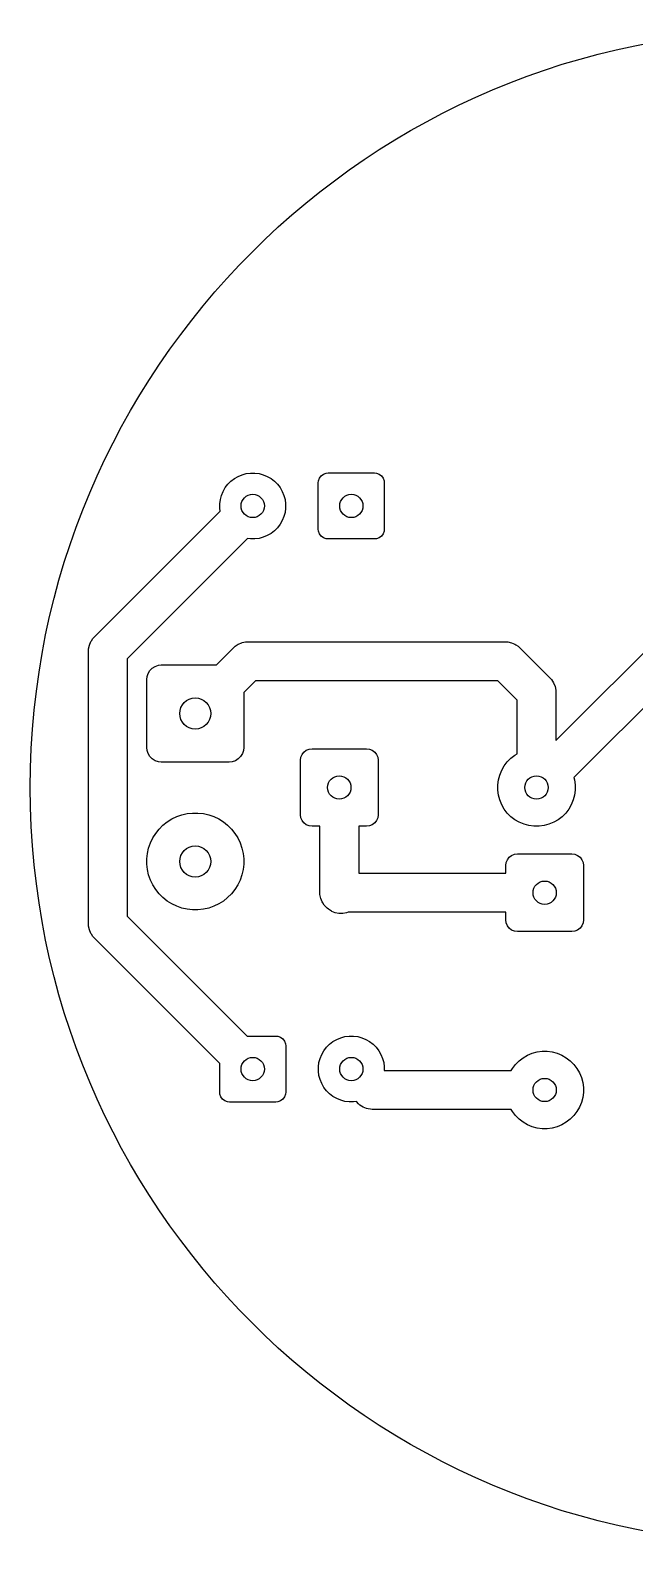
# Model space of a CAD drawing. Header units: millimetres. Extents: x -39 to 39, y -39 to 39.
# Drawn here: x -39 to -7.9, y -39 to 39 of the extents above; entities that cross this region are included whole.
import ezdxf

# ---------------------------------------------------------------- set-up
doc = ezdxf.new("R2010")
doc.units = ezdxf.units.MM
doc.layers.add('B.Cu', color=153, linetype='CONTINUOUS', true_color=0x4d7fc4)

msp = doc.modelspace()

# ---------------------------------------------------------------- linework, layer by layer
at = {"layer": 'B.Cu', "linetype": 'CONTINUOUS'}
for p, q in [((-28.953498, 15.444469), (-28.818128, 15.620888)), ((-28.818128, 15.620888), (-28.660888, 15.778128)), ((-28.660888, 15.778128), (-28.484469, 15.913498)), ((-28.484469, 15.913498), (-28.291891, 16.024684)), ((-28.291891, 16.024684), (-28.086447, 16.109781)), ((-28.086447, 16.109781), (-27.871654, 16.167335)), ((-27.871654, 16.167335), (-27.651185, 16.19636)), ((-27.651185, 16.19636), (-27.428815, 16.19636)), ((-27.428815, 16.19636), (-27.208346, 16.167335)), ((-27.208346, 16.167335), (-26.993553, 16.109781)), ((-26.993553, 16.109781), (-26.788109, 16.024684)), ((-26.788109, 16.024684), (-26.595531, 15.913498)), ((-26.595531, 15.913498), (-26.419112, 15.778128)), ((-26.419112, 15.778128), (-26.261872, 15.620888)), ((-26.261872, 15.620888), (-26.126502, 15.444469)), ((-24.16, 15.69), (-24.148345, 15.798408)), ((-24.16, 13.31), (-24.16, 15.69)), ((-24.148345, 15.798408), (-24.097616, 15.934417)), ((-24.097616, 15.934417), (-24.010624, 16.050624)), ((-24.010624, 16.050624), (-23.894417, 16.137616)), ((-23.894417, 16.137616), (-23.758408, 16.188345)), ((-23.758408, 16.188345), (-23.65, 16.2)), ((-23.65, 16.2), (-21.27, 16.2)), ((-21.27, 16.2), (-21.161592, 16.188345)), ((-21.161592, 16.188345), (-21.025583, 16.137616)), ((-21.025583, 16.137616), (-20.909376, 16.050624)), ((-20.909376, 16.050624), (-20.822384, 15.934417)), ((-20.822384, 15.934417), (-20.771655, 15.798408)), ((-20.771655, 15.798408), (-20.76, 15.69)), ((-20.76, 15.69), (-20.76, 13.31)), ((-29.23636, 14.611185), (-29.207335, 14.831654)), ((-29.207335, 14.831654), (-29.149781, 15.046447)), ((-29.149781, 15.046447), (-29.064684, 15.251891)), ((-29.064684, 15.251891), (-28.953498, 15.444469)), ((-26.126502, 15.444469), (-26.015316, 15.251891)), ((-26.015316, 15.251891), (-25.930219, 15.046447)), ((-25.930219, 15.046447), (-25.872665, 14.831654)), ((-25.872665, 14.831654), (-25.84364, 14.611185)), ((-35.707107, 7.747107), (-29.216472, 14.237743)), ((-29.23636, 14.388815), (-29.23636, 14.611185)), ((-29.216472, 14.237743), (-29.23636, 14.388815)), ((-25.872665, 14.168346), (-25.930219, 13.953553)), ((-25.84364, 14.388815), (-25.872665, 14.168346)), ((-25.84364, 14.611185), (-25.84364, 14.388815)), ((-26.261872, 13.379112), (-26.419112, 13.221872)), ((-26.126502, 13.555531), (-26.261872, 13.379112)), ((-26.015316, 13.748109), (-26.126502, 13.555531)), ((-25.930219, 13.953553), (-26.015316, 13.748109)), ((-24.148345, 13.201592), (-24.16, 13.31)), ((-20.76, 13.31), (-20.771655, 13.201592)), ((-27.802258, 12.823529), (-34, 6.625786)), ((-27.651185, 12.80364), (-27.802258, 12.823529)), ((-27.428815, 12.80364), (-27.651185, 12.80364)), ((-27.208346, 12.832665), (-27.428815, 12.80364)), ((-26.993553, 12.890219), (-27.208346, 12.832665)), ((-26.788109, 12.975316), (-26.993553, 12.890219)), ((-26.595531, 13.086502), (-26.788109, 12.975316)), ((-26.419112, 13.221872), (-26.595531, 13.086502)), ((-24.097616, 13.065583), (-24.148345, 13.201592)), ((-24.010624, 12.949376), (-24.097616, 13.065583)), ((-23.894417, 12.862384), (-24.010624, 12.949376)), ((-23.758408, 12.811655), (-23.894417, 12.862384)), ((-23.65, 12.8), (-23.758408, 12.811655)), ((-21.27, 12.8), (-23.65, 12.8)), ((-21.161592, 12.811655), (-21.27, 12.8)), ((-21.025583, 12.862384), (-21.161592, 12.811655)), ((-20.909376, 12.949376), (-21.025583, 12.862384)), ((-20.822384, 13.065583), (-20.909376, 12.949376)), ((-20.771655, 13.201592), (-20.822384, 13.065583)), ((-11.92, 2.414214), (-5.127107, 9.207107)), ((-36, 7.04), (-35.995185, 7.138017)), ((-36, -7.04), (-36, 7.04)), ((-35.995185, 7.138017), (-35.95694, 7.330285)), ((-35.95694, 7.330285), (-35.881921, 7.511397)), ((-35.881921, 7.511397), (-35.850774, 7.558013)), ((-35.850774, 7.558013), (-35.773011, 7.674394)), ((-35.773011, 7.674394), (-35.707107, 7.747107)), ((-29.414213, 6.31), (-28.517107, 7.207106)), ((-28.517107, 7.207106), (-28.444394, 7.27301)), ((-28.444394, 7.27301), (-28.281397, 7.381921)), ((-28.281397, 7.381921), (-28.100285, 7.45694)), ((-28.100285, 7.45694), (-28.080462, 7.460883)), ((-28.080462, 7.460883), (-27.908017, 7.495185)), ((-27.908017, 7.495185), (-27.81, 7.5)), ((-27.81, 7.5), (-14.5, 7.5)), ((-14.5, 7.5), (-14.401983, 7.495185)), ((-14.401983, 7.495185), (-14.209715, 7.45694)), ((-14.209715, 7.45694), (-14.028603, 7.381921)), ((-14.028603, 7.381921), (-13.981988, 7.350774)), ((-13.981988, 7.350774), (-13.865606, 7.273011)), ((-13.865606, 7.273011), (-13.792893, 7.207107)), ((-13.792893, 7.207107), (-12.212894, 5.627107)), ((-4.005786, 7.5), (-10.991645, 0.514142)), ((-34, 6.625786), (-34, -6.625786)), ((-32.566964, 6.239731), (-32.401663, 6.294505)), ((-32.401663, 6.294505), (-32.25, 6.31)), ((-32.25, 6.31), (-29.414213, 6.31)), ((-33, 5.56), (-32.984505, 5.711663)), ((-33, 2.06), (-33, 5.56)), ((-32.984505, 5.711663), (-32.929731, 5.876964)), ((-32.929731, 5.876964), (-32.838312, 6.025177)), ((-32.838312, 6.025177), (-32.715177, 6.148312)), ((-32.715177, 6.148312), (-32.566964, 6.239731)), ((-27.395787, 5.5), (-28, 4.895787)), ((-14.914214, 5.5), (-27.395787, 5.5)), ((-13.92, 4.505787), (-14.914214, 5.5)), ((-12.212894, 5.627107), (-12.14699, 5.554394)), ((-12.14699, 5.554394), (-12.038079, 5.391397)), ((-28, 4.895787), (-28, 2.06)), ((-12.038079, 5.391397), (-11.96306, 5.210285)), ((-11.96306, 5.210285), (-11.924815, 5.018017)), ((-11.924815, 5.018017), (-11.92, 4.92)), ((-11.92, 4.92), (-11.92, 2.414214)), ((-13.92, 1.727106), (-13.92, 4.505787)), ((-32.984505, 1.908337), (-33, 2.06)), ((-32.929731, 1.743036), (-32.984505, 1.908337)), ((-32.838312, 1.594823), (-32.929731, 1.743036)), ((-32.715177, 1.471688), (-32.838312, 1.594823)), ((-28.161688, 1.594823), (-28.284823, 1.471688)), ((-28.070269, 1.743036), (-28.161688, 1.594823)), ((-28.015495, 1.908337), (-28.070269, 1.743036)), ((-28, 2.06), (-28.015495, 1.908337)), ((-25.059555, 1.555291), (-24.999615, 1.7)), ((-24.999615, 1.7), (-24.904264, 1.824264)), ((-24.904264, 1.824264), (-24.78, 1.919615)), ((-24.78, 1.919615), (-24.635291, 1.979555)), ((-24.635291, 1.979555), (-24.48, 2)), ((-24.48, 2), (-21.68, 2)), ((-21.68, 2), (-21.524709, 1.979555)), ((-21.524709, 1.979555), (-21.38, 1.919615)), ((-21.38, 1.919615), (-21.255736, 1.824264)), ((-21.255736, 1.824264), (-21.160385, 1.7)), ((-21.160385, 1.7), (-21.100445, 1.555291)), ((-14.238692, 1.50368), (-14.03114, 1.662939)), ((-14.03114, 1.662939), (-13.92, 1.727106)), ((-32.566964, 1.380269), (-32.715177, 1.471688)), ((-32.401663, 1.325495), (-32.566964, 1.380269)), ((-32.25, 1.31), (-32.401663, 1.325495)), ((-28.75, 1.31), (-32.25, 1.31)), ((-28.598337, 1.325495), (-28.75, 1.31)), ((-28.433036, 1.380269), (-28.598337, 1.325495)), ((-28.284823, 1.471688), (-28.433036, 1.380269)), ((-25.08, 1.4), (-25.059555, 1.555291)), ((-25.08, -1.4), (-25.08, 1.4)), ((-21.100445, 1.555291), (-21.08, 1.4)), ((-21.08, 1.4), (-21.08, -1.4)), ((-14.81386, 0.642879), (-14.713745, 0.884577)), ((-14.713745, 0.884577), (-14.582939, 1.11114)), ((-14.582939, 1.11114), (-14.42368, 1.318692)), ((-14.42368, 1.318692), (-14.238692, 1.50368)), ((-14.915718, 0.130806), (-14.881571, 0.390181)), ((-14.915718, -0.130806), (-14.915718, 0.130806)), ((-14.881571, 0.390181), (-14.81386, 0.642879)), ((-10.991645, 0.514142), (-10.958429, 0.390181)), ((-10.958429, 0.390181), (-10.924282, 0.130806)), ((-10.924282, 0.130806), (-10.924282, -0.130806)), ((-14.881571, -0.390181), (-14.915718, -0.130806)), ((-14.81386, -0.642879), (-14.881571, -0.390181)), ((-14.713745, -0.884577), (-14.81386, -0.642879)), ((-11.02614, -0.642879), (-11.126255, -0.884577)), ((-10.958429, -0.390181), (-11.02614, -0.642879)), ((-10.924282, -0.130806), (-10.958429, -0.390181)), ((-31.709297, -1.621941), (-31.456709, -1.500301)), ((-31.456709, -1.500301), (-31.192089, -1.407707)), ((-31.192089, -1.407707), (-30.918766, -1.345322)), ((-30.918766, -1.345322), (-30.640176, -1.313933)), ((-30.640176, -1.313933), (-30.359824, -1.313933)), ((-30.359824, -1.313933), (-30.081234, -1.345322)), ((-30.081234, -1.345322), (-29.807911, -1.407707)), ((-29.807911, -1.407707), (-29.543291, -1.500301)), ((-29.543291, -1.500301), (-29.290703, -1.621941)), ((-25.059555, -1.555291), (-25.08, -1.4)), ((-24.999615, -1.7), (-25.059555, -1.555291)), ((-21.100445, -1.555291), (-21.160385, -1.7)), ((-21.08, -1.4), (-21.100445, -1.555291)), ((-14.582939, -1.11114), (-14.713745, -0.884577)), ((-14.42368, -1.318692), (-14.582939, -1.11114)), ((-14.238692, -1.50368), (-14.42368, -1.318692)), ((-14.03114, -1.662939), (-14.238692, -1.50368)), ((-11.601308, -1.50368), (-11.80886, -1.662939)), ((-11.41632, -1.318692), (-11.601308, -1.50368)), ((-11.257061, -1.11114), (-11.41632, -1.318692)), ((-11.126255, -0.884577), (-11.257061, -1.11114)), ((-32.538902, -2.363322), (-32.364105, -2.144134)), ((-32.364105, -2.144134), (-32.165866, -1.945895)), ((-32.165866, -1.945895), (-31.946678, -1.771098)), ((-31.946678, -1.771098), (-31.709297, -1.621941)), ((-29.290703, -1.621941), (-29.053322, -1.771098)), ((-29.053322, -1.771098), (-28.834134, -1.945895)), ((-28.834134, -1.945895), (-28.635895, -2.144134)), ((-28.635895, -2.144134), (-28.461098, -2.363322)), ((-24.904264, -1.824264), (-24.999615, -1.7)), ((-24.78, -1.919615), (-24.904264, -1.824264)), ((-24.635291, -1.979555), (-24.78, -1.919615)), ((-24.48, -2), (-24.635291, -1.979555)), ((-24.08, -2), (-24.48, -2)), ((-24.08, -5.42), (-24.08, -2)), ((-21.68, -2), (-22.08, -2)), ((-22.08, -2), (-22.08, -4.42)), ((-21.524709, -1.979555), (-21.68, -2)), ((-21.38, -1.919615), (-21.524709, -1.979555)), ((-21.255736, -1.824264), (-21.38, -1.919615)), ((-21.160385, -1.7), (-21.255736, -1.824264)), ((-13.804577, -1.793745), (-14.03114, -1.662939)), ((-13.562879, -1.89386), (-13.804577, -1.793745)), ((-13.310181, -1.961571), (-13.562879, -1.89386)), ((-13.050806, -1.995718), (-13.310181, -1.961571)), ((-12.789194, -1.995718), (-13.050806, -1.995718)), ((-12.529819, -1.961571), (-12.789194, -1.995718)), ((-12.277121, -1.89386), (-12.529819, -1.961571)), ((-12.035423, -1.793745), (-12.277121, -1.89386)), ((-11.80886, -1.662939), (-12.035423, -1.793745)), ((-32.964678, -3.391234), (-32.902293, -3.117911)), ((-32.902293, -3.117911), (-32.809699, -2.853291)), ((-32.809699, -2.853291), (-32.688059, -2.600703)), ((-32.688059, -2.600703), (-32.538902, -2.363322)), ((-28.461098, -2.363322), (-28.311941, -2.600703)), ((-28.311941, -2.600703), (-28.190301, -2.853291)), ((-28.190301, -2.853291), (-28.097707, -3.117911)), ((-28.097707, -3.117911), (-28.035322, -3.391234)), ((-32.996067, -3.669824), (-32.964678, -3.391234)), ((-32.996067, -3.950176), (-32.996067, -3.669824)), ((-28.035322, -3.391234), (-28.003933, -3.669824)), ((-28.003933, -3.669824), (-28.003933, -3.950176)), ((-14.5, -4.02), (-14.479555, -3.864709)), ((-14.479555, -3.864709), (-14.419615, -3.72)), ((-14.419615, -3.72), (-14.324264, -3.595736)), ((-14.324264, -3.595736), (-14.2, -3.500385)), ((-14.2, -3.500385), (-14.055291, -3.440445)), ((-14.055291, -3.440445), (-13.9, -3.42)), ((-13.9, -3.42), (-11.1, -3.42)), ((-11.1, -3.42), (-10.944709, -3.440445)), ((-10.944709, -3.440445), (-10.8, -3.500385)), ((-10.8, -3.500385), (-10.675736, -3.595736)), ((-10.675736, -3.595736), (-10.580385, -3.72)), ((-10.580385, -3.72), (-10.520445, -3.864709)), ((-10.520445, -3.864709), (-10.5, -4.02)), ((-32.964678, -4.228766), (-32.996067, -3.950176)), ((-32.902293, -4.502089), (-32.964678, -4.228766)), ((-32.809699, -4.766709), (-32.902293, -4.502089)), ((-28.097707, -4.502089), (-28.190301, -4.766709)), ((-28.035322, -4.228766), (-28.097707, -4.502089)), ((-28.003933, -3.950176), (-28.035322, -4.228766)), ((-22.08, -4.42), (-14.5, -4.42)), ((-14.5, -4.42), (-14.5, -4.02)), ((-10.5, -4.02), (-10.5, -6.82)), ((-32.688059, -5.019297), (-32.809699, -4.766709)), ((-32.538902, -5.256678), (-32.688059, -5.019297)), ((-32.364105, -5.475866), (-32.538902, -5.256678)), ((-28.461098, -5.256678), (-28.635895, -5.475866)), ((-28.311941, -5.019297), (-28.461098, -5.256678)), ((-28.190301, -4.766709), (-28.311941, -5.019297)), ((-24.075185, -5.518017), (-24.08, -5.42)), ((-32.165866, -5.674105), (-32.364105, -5.475866)), ((-31.946678, -5.848902), (-32.165866, -5.674105)), ((-31.709297, -5.998059), (-31.946678, -5.848902)), ((-31.456709, -6.119699), (-31.709297, -5.998059)), ((-31.192089, -6.212293), (-31.456709, -6.119699)), ((-30.918766, -6.274678), (-31.192089, -6.212293)), ((-29.807911, -6.212293), (-30.081234, -6.274678)), ((-29.543291, -6.119699), (-29.807911, -6.212293)), ((-29.290703, -5.998059), (-29.543291, -6.119699)), ((-29.053322, -5.848902), (-29.290703, -5.998059)), ((-28.834134, -5.674105), (-29.053322, -5.848902)), ((-28.635895, -5.475866), (-28.834134, -5.674105)), ((-24.03694, -5.710285), (-24.075185, -5.518017)), ((-23.961921, -5.891397), (-24.03694, -5.710285)), ((-23.930774, -5.938012), (-23.961921, -5.891397)), ((-23.853011, -6.054394), (-23.930774, -5.938012)), ((-23.787107, -6.127107), (-23.853011, -6.054394)), ((-23.707107, -6.207107), (-23.787107, -6.127107)), ((-23.634405, -6.273), (-23.707107, -6.207107)), ((-34, -6.625786), (-27.825786, -12.8)), ((-30.640176, -6.306067), (-30.918766, -6.274678)), ((-30.359824, -6.306067), (-30.640176, -6.306067)), ((-30.081234, -6.274678), (-30.359824, -6.306067)), ((-23.634394, -6.273011), (-23.634405, -6.273)), ((-23.478851, -6.37694), (-23.634394, -6.273011)), ((-23.471396, -6.381921), (-23.478851, -6.37694)), ((-23.290284, -6.45694), (-23.471396, -6.381921)), ((-23.098017, -6.495184), (-23.290284, -6.45694)), ((-22.901983, -6.495184), (-23.098017, -6.495184)), ((-22.709716, -6.45694), (-22.901983, -6.495184)), ((-22.620535, -6.42), (-22.709716, -6.45694)), ((-14.5, -6.42), (-22.620535, -6.42)), ((-14.5, -6.82), (-14.5, -6.42)), ((-14.479555, -6.975291), (-14.5, -6.82)), ((-14.419615, -7.12), (-14.479555, -6.975291)), ((-10.520445, -6.975291), (-10.580385, -7.12)), ((-10.5, -6.82), (-10.520445, -6.975291)), ((-35.995185, -7.138017), (-36, -7.04)), ((-35.95694, -7.330285), (-35.995185, -7.138017)), ((-35.881921, -7.511397), (-35.95694, -7.330285)), ((-35.850774, -7.558012), (-35.881921, -7.511397)), ((-35.773011, -7.674394), (-35.850774, -7.558012)), ((-35.707107, -7.747107), (-35.773011, -7.674394)), ((-29.24, -14.214214), (-35.707107, -7.747107)), ((-14.324264, -7.244264), (-14.419615, -7.12)), ((-14.2, -7.339615), (-14.324264, -7.244264)), ((-14.055291, -7.399555), (-14.2, -7.339615)), ((-13.9, -7.42), (-14.055291, -7.399555)), ((-11.1, -7.42), (-13.9, -7.42)), ((-10.944709, -7.399555), (-11.1, -7.42)), ((-10.8, -7.339615), (-10.944709, -7.399555)), ((-10.675736, -7.244264), (-10.8, -7.339615)), ((-10.580385, -7.12), (-10.675736, -7.244264)), ((-27.825786, -12.8), (-26.35, -12.8)), ((-26.35, -12.8), (-26.241592, -12.811655)), ((-26.241592, -12.811655), (-26.105583, -12.862384)), ((-26.105583, -12.862384), (-25.989376, -12.949376)), ((-25.989376, -12.949376), (-25.902384, -13.065583)), ((-25.902384, -13.065583), (-25.851655, -13.201592)), ((-25.851655, -13.201592), (-25.84, -13.31)), ((-23.738128, -13.379112), (-23.580888, -13.221872)), ((-23.580888, -13.221872), (-23.404469, -13.086502)), ((-23.404469, -13.086502), (-23.211891, -12.975316)), ((-23.211891, -12.975316), (-23.006447, -12.890219)), ((-23.006447, -12.890219), (-22.791654, -12.832665)), ((-22.791654, -12.832665), (-22.571185, -12.80364)), ((-22.571185, -12.80364), (-22.348815, -12.80364)), ((-22.348815, -12.80364), (-22.128346, -12.832665)), ((-22.128346, -12.832665), (-21.913553, -12.890219)), ((-21.913553, -12.890219), (-21.708109, -12.975316)), ((-21.708109, -12.975316), (-21.515531, -13.086502)), ((-21.515531, -13.086502), (-21.339112, -13.221872)), ((-21.339112, -13.221872), (-21.181872, -13.379112)), ((-25.84, -13.31), (-25.84, -15.69)), ((-24.127335, -14.168346), (-24.069781, -13.953553)), ((-24.069781, -13.953553), (-23.984684, -13.748109)), ((-23.984684, -13.748109), (-23.873498, -13.555531)), ((-23.873498, -13.555531), (-23.738128, -13.379112)), ((-21.181872, -13.379112), (-21.046502, -13.555531)), ((-21.046502, -13.555531), (-20.935316, -13.748109)), ((-20.935316, -13.748109), (-20.850219, -13.953553)), ((-20.850219, -13.953553), (-20.792665, -14.168346)), ((-13.818692, -14.07632), (-13.61114, -13.917061)), ((-13.61114, -13.917061), (-13.384577, -13.786255)), ((-13.384577, -13.786255), (-13.142879, -13.68614)), ((-13.142879, -13.68614), (-12.890181, -13.618429)), ((-12.890181, -13.618429), (-12.630806, -13.584282)), ((-12.630806, -13.584282), (-12.369194, -13.584282)), ((-12.369194, -13.584282), (-12.109819, -13.618429)), ((-12.109819, -13.618429), (-11.857121, -13.68614)), ((-11.857121, -13.68614), (-11.615423, -13.786255)), ((-11.615423, -13.786255), (-11.38886, -13.917061)), ((-11.38886, -13.917061), (-11.181308, -14.07632)), ((-29.24, -15.69), (-29.24, -14.214214)), ((-24.15636, -14.388815), (-24.127335, -14.168346)), ((-24.15636, -14.611185), (-24.15636, -14.388815)), ((-24.127335, -14.831654), (-24.15636, -14.611185)), ((-20.792665, -14.168346), (-20.76364, -14.388815)), ((-20.76364, -14.388815), (-20.76364, -14.58)), ((-20.76364, -14.58), (-14.227106, -14.58)), ((-14.227106, -14.58), (-14.162939, -14.46886)), ((-14.162939, -14.46886), (-14.00368, -14.261308)), ((-14.00368, -14.261308), (-13.818692, -14.07632)), ((-11.181308, -14.07632), (-10.99632, -14.261308)), ((-10.99632, -14.261308), (-10.837061, -14.46886)), ((-10.837061, -14.46886), (-10.706255, -14.695423)), ((-10.706255, -14.695423), (-10.60614, -14.937121)), ((-24.069781, -15.046447), (-24.127335, -14.831654)), ((-23.984684, -15.251891), (-24.069781, -15.046447)), ((-23.873498, -15.444469), (-23.984684, -15.251891)), ((-23.738128, -15.620888), (-23.873498, -15.444469)), ((-10.60614, -14.937121), (-10.538429, -15.189819)), ((-10.538429, -15.189819), (-10.504282, -15.449194)), ((-10.504282, -15.449194), (-10.504282, -15.710806)), ((-29.228345, -15.798408), (-29.24, -15.69)), ((-29.177616, -15.934417), (-29.228345, -15.798408)), ((-29.090624, -16.050624), (-29.177616, -15.934417)), ((-28.974417, -16.137616), (-29.090624, -16.050624)), ((-28.838408, -16.188345), (-28.974417, -16.137616)), ((-28.73, -16.2), (-28.838408, -16.188345)), ((-26.35, -16.2), (-28.73, -16.2)), ((-26.241592, -16.188345), (-26.35, -16.2)), ((-26.105583, -16.137616), (-26.241592, -16.188345)), ((-25.989376, -16.050624), (-26.105583, -16.137616)), ((-25.902384, -15.934417), (-25.989376, -16.050624)), ((-25.851655, -15.798408), (-25.902384, -15.934417)), ((-25.84, -15.69), (-25.851655, -15.798408)), ((-23.580888, -15.778128), (-23.738128, -15.620888)), ((-23.404469, -15.913498), (-23.580888, -15.778128)), ((-23.211891, -16.024684), (-23.404469, -15.913498)), ((-23.006447, -16.109781), (-23.211891, -16.024684)), ((-22.791654, -16.167335), (-23.006447, -16.109781)), ((-22.571185, -16.19636), (-22.791654, -16.167335)), ((-22.348815, -16.19636), (-22.571185, -16.19636)), ((-22.197743, -16.176471), (-22.348815, -16.19636)), ((-22.087107, -16.287107), (-22.197743, -16.176471)), ((-22.014393, -16.353011), (-22.087107, -16.287107)), ((-21.851396, -16.461922), (-22.014393, -16.353011)), ((-10.60614, -16.222879), (-10.706255, -16.464577)), ((-10.538429, -15.970181), (-10.60614, -16.222879)), ((-10.504282, -15.710806), (-10.538429, -15.970181)), ((-21.670284, -16.536941), (-21.851396, -16.461922)), ((-21.584768, -16.55395), (-21.670284, -16.536941)), ((-21.478017, -16.575185), (-21.584768, -16.55395)), ((-21.38, -16.58), (-21.478017, -16.575185)), ((-14.227106, -16.58), (-21.38, -16.58)), ((-14.162939, -16.69114), (-14.227106, -16.58)), ((-14.00368, -16.898692), (-14.162939, -16.69114)), ((-13.818692, -17.08368), (-14.00368, -16.898692)), ((-13.61114, -17.242939), (-13.818692, -17.08368)), ((-11.181308, -17.08368), (-11.38886, -17.242939)), ((-10.99632, -16.898692), (-11.181308, -17.08368)), ((-10.837061, -16.69114), (-10.99632, -16.898692)), ((-10.706255, -16.464577), (-10.837061, -16.69114)), ((-13.384577, -17.373745), (-13.61114, -17.242939)), ((-13.142879, -17.47386), (-13.384577, -17.373745)), ((-12.890181, -17.541571), (-13.142879, -17.47386)), ((-12.630806, -17.575718), (-12.890181, -17.541571)), ((-12.369194, -17.575718), (-12.630806, -17.575718)), ((-12.109819, -17.541571), (-12.369194, -17.575718)), ((-11.857121, -17.47386), (-12.109819, -17.541571)), ((-11.615423, -17.373745), (-11.857121, -17.47386)), ((-11.38886, -17.242939), (-11.615423, -17.373745))]:
    msp.add_line(p, q, dxfattribs=at)
at = {"layer": 'B.Cu'}
for centre, radius in [((0, 0), 39), ((-27.54, 14.5), 0.6), ((-27.54, 14.5), 0.6), ((-22.46, 14.5), 0.6), ((-22.46, 14.5), 0.6), ((-30.5, 3.81), 0.8), ((-30.5, 3.81), 0.8), ((-23.08, 0), 0.6), ((-23.08, 0), 0.6), ((-12.92, 0), 0.6), ((-12.92, 0), 0.6), ((-30.5, -3.81), 0.8), ((-30.5, -3.81), 0.8), ((-12.5, -5.42), 0.6), ((-12.5, -5.42), 0.6), ((-27.54, -14.5), 0.6), ((-27.54, -14.5), 0.6), ((-22.46, -14.5), 0.6), ((-22.46, -14.5), 0.6), ((-12.5, -15.58), 0.6), ((-12.5, -15.58), 0.6)]:
    msp.add_circle(centre, radius, dxfattribs=at)

doc.saveas('drawing.dxf')
